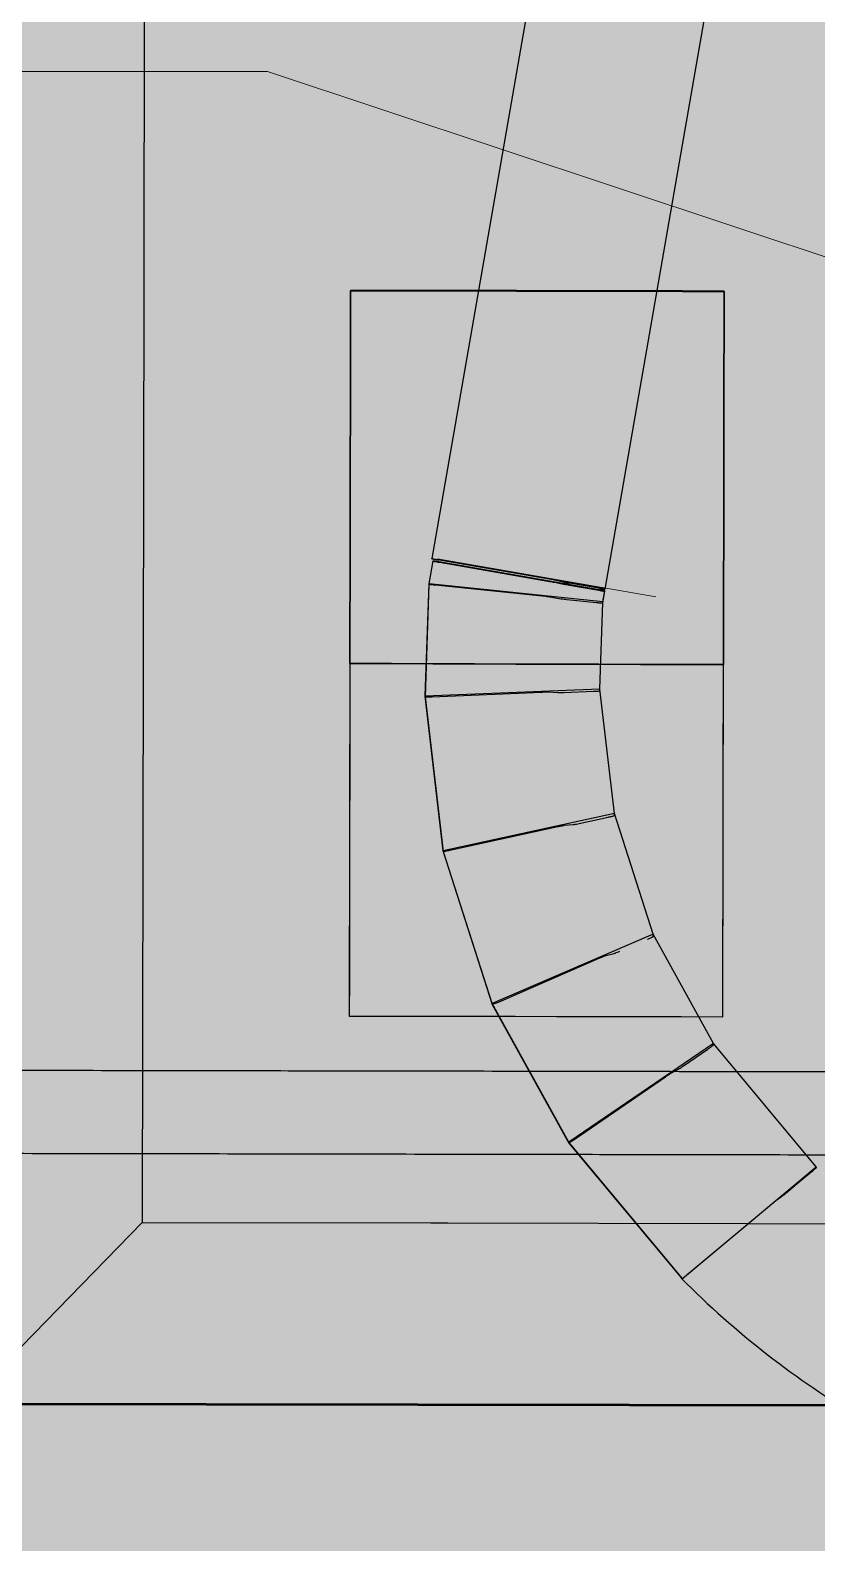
# Model space of a CAD drawing. Header units: metres. Extents: x -1161 to -1081, y 0 to 563.
# Drawn here: x -1117.852 to -1115.953, y 509.23 to 512.882 of the extents above; entities that cross this region are included whole.
import ezdxf

# ---------------------------------------------------------------- set-up
doc = ezdxf.new("R2010")
doc.units = ezdxf.units.M
doc.linetypes.add('JacobsDash', pattern=[0.0045, 0.003, -0.0015])
for name, color, linetype, lineweight in [('A-DETL', 7, 'Continuous', 13), ('A-DETL-GENF', 7, 'Continuous', 9), ('A-FLOR', 7, 'Continuous', 50), ('A-FLOR-HDLN', 7, 'JacobsDash', 18), ('A-GENM', 7, 'Continuous', 35), ('G-ANNO-TEXT', 7, 'Continuous', 9), ('S-BEAM', 7, 'Continuous', 50)]:
    doc.layers.add(name, color=color, linetype=linetype, lineweight=lineweight)

# ---------------------------------------------------------------- blocks, each defined once
blk = doc.blocks.new('Top of Pavement - RL A - Top of Pavement - RL A-68818558-DRG-2873121 - DECK SLAB GENERAL ARRANGEMENT PLAN')
at = {"layer": 'A-GENM', "color": 9, "lineweight": 25, "true_color": 0xbebebe}
for points, knots in [([(106.3553, 10.5881), (106.3057, 10.776), (106.2003, 11.1754), (106.0391, 11.7864), (105.8996, 12.3152), (105.7879, 12.7383), (105.7162, 13.0103), (105.6723, 13.1765), (105.6564, 13.2369)], [0.44596239, 0.44596239, 0.44596239, 0.44596239, 0.45, 0.45454545, 0.45909091, 0.46136364, 0.46363636, 0.46493463, 0.46493463, 0.46493463, 0.46493463]), ([(105.4563, 13.2119), (105.4742, 13.1437), (105.5202, 12.9698), (105.594, 12.69), (105.7056, 12.267), (105.8451, 11.7381), (106.0126, 11.1035), (106.1576, 10.5538), (106.2469, 10.2156), (106.2803, 10.089)], [0.53489794, 0.53489794, 0.53489794, 0.53489794, 0.53636364, 0.53863636, 0.54090909, 0.54545455, 0.55, 0.55454545, 0.55726704, 0.55726704, 0.55726704, 0.55726704]), ([(110.3333, -4.4877), (110.2974, -4.3517), (110.2057, -4.0041), (110.0581, -3.445), (109.8906, -2.8102), (109.7232, -2.1755), (109.5557, -1.5407), (109.4161, -1.0118), (109.3044, -0.5886), (109.2207, -0.2712), (109.1369, 0.0461), (109.0253, 0.4693), (108.8858, 0.9981), (108.7183, 1.6327), (108.5509, 2.2673), (108.3834, 2.9019), (108.216, 3.5365), (108.0485, 4.1711), (107.8811, 4.8057), (107.7136, 5.4403), (107.5462, 6.0749), (107.3787, 6.7095), (107.2392, 7.2383), (107.1276, 7.6614), (107.0438, 7.9787), (106.9601, 8.296), (106.8485, 8.7191), (106.7089, 9.2479), (106.5415, 9.8825), (106.4237, 10.3291), (106.3617, 10.564), (106.3555, 10.5875)], [0.3379871, 0.3379871, 0.3379871, 0.3379871, 0.3409091, 0.3454545, 0.35, 0.3545455, 0.3590909, 0.3636364, 0.3659091, 0.3681818, 0.3704545, 0.3727273, 0.3772727, 0.3818182, 0.3863636, 0.3909091, 0.3954545, 0.4, 0.4045455, 0.4090909, 0.4136364, 0.4181818, 0.4227273, 0.425, 0.4272727, 0.4295455, 0.4318182, 0.4363636, 0.4409091, 0.4454545, 0.4459581, 0.4459581, 0.4459581, 0.4459581]), ([(106.2803, 10.0889), (106.3027, 10.0041), (106.3809, 9.7077), (106.5149, 9.1997), (106.6545, 8.6709), (106.7518, 8.3021), (106.7933, 8.1448), (106.8069, 8.0933)], [0.55726736, 0.55726736, 0.55726736, 0.55726736, 0.55909091, 0.56363636, 0.56818182, 0.57045455, 0.57156157, 0.57156157, 0.57156157, 0.57156157])]:
    blk.add_open_spline(points, degree=3, knots=knots, dxfattribs=at)
blk = doc.blocks.new('T2DPAA-T2D-C3S-RS-M3D-100334_rvt-1-DRG-2873121 - DECK SLAB GENERAL ARRANGEMENT PLAN')
at = {"layer": 'A-GENM', "color": 254, "lineweight": 25, "true_color": 0xd1d1d1}
for p, q in [((-1117.5764, 513.1209), (-1117.5778, 512.2614)), ((-1117.5778, 512.2607), (-1117.5813, 510.0033)), ((-1117.0784, 512.2526), (-1117.0815, 510.5016)), ((-1116.9782, 512.2535), (-1117.0783, 512.2536)), ((-1116.878, 512.2533), (-1116.9781, 512.2535)), ((-1116.7778, 512.2531), (-1116.8779, 512.2533)), ((-1116.6777, 512.2529), (-1116.7777, 512.2531)), ((-1116.5775, 512.2527), (-1116.6775, 512.2529)), ((-1116.4774, 512.2526), (-1116.5772, 512.2527)), ((-1116.3772, 512.2524), (-1116.477, 512.2526)), ((-1116.2771, 512.2522), (-1116.3768, 512.2524)), ((-1116.1769, 512.252), (-1116.2766, 512.2522)), ((-1116.1795, 510.5), (-1116.1764, 512.251)), ((-1117.0815, 510.5016), (-1116.5804, 510.5007)), ((-1116.58, 510.5007), (-1116.1795, 510.5)), ((-1117.5813, 510.0033), (-1118.4713, 509.0911)), ((-1117.5813, 510.0033), (-1116.8847, 510.002)), ((-1116.8846, 510.002), (-1116.8441, 510.002)), ((-1116.8435, 510.002), (-1116.1169, 510.0007))]:
    blk.add_line(p, q, dxfattribs=at)
at = {"layer": 'A-GENM', "color": 253, "lineweight": 25, "true_color": 0xa3a3a3}
for p, q in [((-1117.0785, 512.1526), (-1117.0784, 512.2526)), ((-1117.0784, 512.2526), (-1116.9781, 512.2525)), ((-1116.9781, 512.2525), (-1116.8779, 512.2523)), ((-1116.8779, 512.2523), (-1116.7777, 512.2521)), ((-1116.7777, 512.2521), (-1116.6775, 512.2519)), ((-1116.6775, 512.2519), (-1116.5773, 512.2517)), ((-1116.5773, 512.2517), (-1116.477, 512.2516)), ((-1116.477, 512.2516), (-1116.3768, 512.2514)), ((-1116.3768, 512.2514), (-1116.2766, 512.2512)), ((-1116.2766, 512.2512), (-1116.1764, 512.251)), ((-1116.1764, 512.251), (-1116.1765, 512.1509)), ((-1117.0787, 512.0526), (-1117.0785, 512.1526)), ((-1116.1765, 512.1509), (-1116.1767, 512.0508)), ((-1117.0789, 511.9526), (-1117.0787, 512.0526)), ((-1116.1767, 512.0508), (-1116.1769, 511.9507)), ((-1117.0791, 511.8526), (-1117.0789, 511.9526)), ((-1116.1769, 511.9507), (-1116.1771, 511.8506)), ((-1117.0793, 511.7526), (-1117.0791, 511.8526)), ((-1116.1771, 511.8506), (-1116.1773, 511.7505)), ((-1117.0794, 511.6526), (-1117.0793, 511.7526)), ((-1116.1773, 511.7505), (-1116.1774, 511.6504)), ((-1117.0796, 511.5526), (-1117.0794, 511.6526)), ((-1116.1774, 511.6504), (-1116.1776, 511.5503)), ((-1117.0798, 511.4526), (-1117.0796, 511.5526)), ((-1116.1776, 511.5503), (-1116.1778, 511.4501)), ((-1117.08, 511.3526), (-1117.0798, 511.4526)), ((-1116.1778, 511.4501), (-1116.178, 511.35)), ((-1116.9797, 511.3524), (-1117.08, 511.3526)), ((-1116.8795, 511.3521), (-1116.9797, 511.3524)), ((-1116.7793, 511.3518), (-1116.8795, 511.3521)), ((-1116.6791, 511.3515), (-1116.7793, 511.3518)), ((-1116.5789, 511.3512), (-1116.6791, 511.3515)), ((-1116.4786, 511.3509), (-1116.5789, 511.3512)), ((-1116.3784, 511.3506), (-1116.4786, 511.3509)), ((-1116.2782, 511.3503), (-1116.3784, 511.3506)), ((-1116.178, 511.35), (-1116.2782, 511.3503))]:
    blk.add_line(p, q, dxfattribs=at)
at = {"layer": 'A-GENM', "color": 9, "lineweight": 25, "true_color": 0xbebebe}
for p, q in [((-1117.0784, 512.2526), (-1117.0785, 512.1526)), ((-1116.9782, 512.2535), (-1117.0783, 512.2536)), ((-1116.878, 512.2533), (-1116.9781, 512.2535)), ((-1116.7778, 512.2531), (-1116.8779, 512.2533)), ((-1116.6777, 512.2529), (-1116.7777, 512.2531)), ((-1116.5775, 512.2527), (-1116.6775, 512.2529)), ((-1116.4774, 512.2526), (-1116.5772, 512.2527)), ((-1116.3772, 512.2524), (-1116.477, 512.2526)), ((-1116.2771, 512.2522), (-1116.3768, 512.2524)), ((-1116.1769, 512.252), (-1116.2766, 512.2522)), ((-1116.1765, 512.1509), (-1116.1764, 512.251)), ((-1117.0785, 512.1526), (-1117.0787, 512.0526)), ((-1116.1767, 512.0508), (-1116.1765, 512.1509)), ((-1117.0787, 512.0526), (-1117.0789, 511.9526)), ((-1117.0789, 511.9526), (-1117.0791, 511.8526)), ((-1117.0791, 511.8526), (-1117.0793, 511.7526))]:
    blk.add_line(p, q, dxfattribs=at)
at = {"layer": 'A-GENM', "color": 254, "lineweight": 25, "true_color": 0xcfcfcf}
blk.add_line((-1116.1169, 510.0007), (-1114.7962, 509.9983), dxfattribs=at)
at = {"layer": 'A-GENM', "color": 9, "lineweight": 25, "true_color": 0xbebebe, "flags": 128}
for points in [[(-1117.0784, 512.2526), (-1117.0785, 512.1526), (-1117.0787, 512.0526), (-1117.0789, 511.9526), (-1117.0791, 511.8526), (-1117.0793, 511.7526), (-1117.0794, 511.6526), (-1117.0796, 511.5526), (-1117.0798, 511.4526), (-1117.08, 511.3526)], [(-1117.0784, 512.2536), (-1117.0784, 512.2531), (-1117.0784, 512.2526)], [(-1116.1764, 512.251), (-1116.2766, 512.2512), (-1116.3768, 512.2514), (-1116.477, 512.2516), (-1116.5773, 512.2517), (-1116.6775, 512.2519), (-1116.7777, 512.2521), (-1116.8779, 512.2523), (-1116.9781, 512.2525), (-1117.0784, 512.2526)], [(-1116.178, 511.35), (-1116.1778, 511.4501), (-1116.1776, 511.5503), (-1116.1774, 511.6504), (-1116.1773, 511.7505), (-1116.1771, 511.8506), (-1116.1769, 511.9507), (-1116.1767, 512.0508), (-1116.1765, 512.1509), (-1116.1764, 512.251)], [(-1116.1764, 512.251), (-1116.1764, 512.2515), (-1116.1764, 512.252)], [(-1116.178, 511.35), (-1116.1778, 511.4501), (-1116.1776, 511.5503), (-1116.1774, 511.6504), (-1116.1773, 511.7505), (-1116.1771, 511.8506), (-1116.1769, 511.9507), (-1116.1767, 512.0508)], [(-1117.0793, 511.7526), (-1117.0794, 511.6526), (-1117.0796, 511.5526), (-1117.0798, 511.4526), (-1117.08, 511.3526)], [(-1117.08, 511.3526), (-1117.0801, 511.2581), (-1117.0803, 511.1635), (-1117.0805, 511.069), (-1117.0806, 510.9744), (-1117.0808, 510.8799), (-1117.081, 510.7853), (-1117.0811, 510.6908), (-1117.0813, 510.5962), (-1117.0815, 510.5016)], [(-1117.08, 511.3526), (-1116.9797, 511.3524), (-1116.8795, 511.3521), (-1116.7793, 511.3518), (-1116.6791, 511.3515), (-1116.5789, 511.3512), (-1116.4786, 511.3509), (-1116.3784, 511.3506), (-1116.2782, 511.3503), (-1116.178, 511.35)], [(-1116.1795, 510.5), (-1116.1793, 510.5945), (-1116.1791, 510.6889), (-1116.179, 510.7834), (-1116.1788, 510.8778), (-1116.1786, 510.9723), (-1116.1785, 511.0667), (-1116.1783, 511.1611), (-1116.1781, 511.2556), (-1116.178, 511.35)], [(-1117.0815, 510.5016), (-1116.9813, 510.5015), (-1116.881, 510.5013), (-1116.7808, 510.5011), (-1116.6806, 510.5009), (-1116.5804, 510.5007)], [(-1116.58, 510.5007), (-1116.4801, 510.5006), (-1116.3799, 510.5004), (-1116.2797, 510.5002), (-1116.1795, 510.5)]]:
    blk.add_lwpolyline(points, dxfattribs=at)
at = {"layer": 'A-GENM', "color": 253, "lineweight": 25, "true_color": 0xa3a3a3, "rotation": 75.11694444444437}
blk.add_blockref('Top of Pavement - RL A - Top of Pavement - RL A-68818558-DRG-2873121 - DECK SLAB GENERAL ARRANGEMENT PLAN', (-1134.0578, 404.8616), dxfattribs=at)
blk = doc.blocks.new('kerb 4B_2 - kerb 4B_2-6314758-DRG-2873121 - DECK SLAB GENERAL ARRANGEMENT PLAN')
at = {"layer": 'A-FLOR', "lineweight": 25}
for p, q in [((242.4026, 1213.8647), (207.5752, 1210.8177)), ((207.6106, 1210.3942), (220.9691, 1211.5629)), ((207.5134, 1210.8083), (207.2479, 1210.7475)), ((207.2494, 1210.7477), (207.5144, 1210.8084)), ((207.5144, 1210.8084), (207.5134, 1210.8083)), ((207.5144, 1210.8084), (207.5701, 1210.8133)), ((207.5802, 1210.3916), (207.5144, 1210.8084)), ((207.5157, 1210.7923), (207.5575, 1210.5292)), ((207.5701, 1210.8133), (207.5698, 1210.8132)), ((207.6068, 1210.394), (207.5701, 1210.8133)), ((207.5711, 1210.7971), (207.5944, 1210.5325)), ((207.5746, 1210.8177), (207.5752, 1210.8177)), ((207.5752, 1210.8177), (207.6123, 1210.3944)), ((207.5995, 1210.5342), (207.5759, 1210.8015)), ((207.2479, 1210.7475), (206.8986, 1210.6093)), ((206.9002, 1210.6096), (207.2494, 1210.7477)), ((207.2494, 1210.7477), (207.2488, 1210.7476)), ((207.3747, 1210.3445), (207.2494, 1210.7477)), ((207.2524, 1210.732), (207.3318, 1210.4775)), ((206.8986, 1210.6093), (206.5719, 1210.4002)), ((206.5739, 1210.4007), (206.9002, 1210.6096)), ((206.9002, 1210.6096), (206.8989, 1210.6094)), ((207.093, 1210.2332), (206.9002, 1210.6096)), ((206.9056, 1210.5948), (207.0278, 1210.3573)), ((207.5597, 1210.5135), (207.5613, 1210.4914)), ((207.5957, 1210.5166), (207.597, 1210.4946)), ((207.6017, 1210.496), (207.6008, 1210.5182)), ((207.3363, 1210.4623), (207.3401, 1210.4407)), ((207.5634, 1210.4769), (207.5746, 1210.4059)), ((207.5983, 1210.48), (207.6045, 1210.4085)), ((207.6092, 1210.4091), (207.6029, 1210.4813)), ((207.3442, 1210.4267), (207.3655, 1210.3579)), ((206.5719, 1210.4002), (206.2961, 1210.1356)), ((206.2978, 1210.1358), (206.5739, 1210.4007)), ((206.5739, 1210.4007), (206.5719, 1210.4002)), ((206.8357, 1210.0684), (206.5739, 1210.4007)), ((207.3747, 1210.3445), (207.5785, 1210.3913)), ((207.5771, 1210.3912), (207.6059, 1210.3937)), ((207.5779, 1210.3913), (207.5802, 1210.3916)), ((207.5792, 1210.3914), (207.5802, 1210.3916)), ((207.5802, 1210.3916), (207.6068, 1210.394)), ((207.6059, 1210.3937), (207.6068, 1210.394)), ((206.5815, 1210.3873), (206.7473, 1210.1777)), ((207.0347, 1210.343), (207.0418, 1210.3228)), ((207.093, 1210.2332), (207.3747, 1210.3445)), ((207.3703, 1210.3438), (207.3747, 1210.3445)), ((207.0482, 1210.3096), (207.0811, 1210.2455)), ((206.8357, 1210.0684), (207.093, 1210.2332)), ((207.0882, 1210.2322), (207.093, 1210.2332)), ((206.2961, 1210.1356), (206.0504, 1209.7881)), ((206.0514, 1209.7874), (206.2978, 1210.1358)), ((206.2978, 1210.1358), (206.2961, 1210.1356)), ((206.6183, 1209.8598), (206.2978, 1210.1358)), ((206.7568, 1210.165), (206.7669, 1210.1468)), ((206.308, 1210.1249), (206.5108, 1209.9508)), ((206.6183, 1209.8598), (206.8357, 1210.0684)), ((206.8299, 1210.0668), (206.8357, 1210.0684)), ((206.5226, 1209.9403), (206.5363, 1209.9255)), ((206.5471, 1209.9159), (206.6018, 1209.8689)), ((206.3944, 1209.5432), (206.6183, 1209.8598)), ((206.6134, 1209.8592), (206.6183, 1209.8598)), ((206.1606, 1209.7085), (206.3944, 1209.5432)), ((206.2794, 1209.6236), (206.2207, 1209.6651)), ((206.3033, 1209.6054), (206.2921, 1209.6145)), ((206.3778, 1209.5521), (206.3427, 1209.5769)), ((206.3944, 1209.5432), (206.3902, 1209.5435))]:
    blk.add_line(p, q, dxfattribs=at)
at = {"layer": 'A-FLOR', "color": 250, "lineweight": 25, "true_color": 0x151515}
for p, q in [((206.0504, 1209.7881), (206.0492, 1209.7864)), ((206.0492, 1209.7864), (206.0506, 1209.7863)), ((206.0506, 1209.7863), (206.1606, 1209.7085)), ((206.2207, 1209.6651), (206.062, 1209.7771)), ((206.3075, 1209.602), (206.3033, 1209.6054)), ((206.3427, 1209.5769), (206.3192, 1209.5935))]:
    blk.add_line(p, q, dxfattribs=at)
at = {"layer": 'A-FLOR', "lineweight": 25, "flags": 128}
for points in [[(207.5698, 1210.8132), (207.5698, 1210.8128), (207.5699, 1210.8116), (207.57, 1210.8096), (207.5702, 1210.8071), (207.5705, 1210.804), (207.5708, 1210.8006), (207.5711, 1210.7971)], [(207.5944, 1210.5325), (207.5947, 1210.5288), (207.595, 1210.5253), (207.5952, 1210.5222), (207.5955, 1210.5196), (207.5956, 1210.5177), (207.5957, 1210.5166)], [(207.597, 1210.4946), (207.5971, 1210.4936), (207.5972, 1210.4918), (207.5974, 1210.4895), (207.5977, 1210.4866), (207.598, 1210.4834), (207.5983, 1210.48)], [(207.6045, 1210.4085), (207.6048, 1210.4052), (207.6051, 1210.4021), (207.6053, 1210.3993), (207.6055, 1210.3969), (207.6057, 1210.3952), (207.6058, 1210.3941), (207.6059, 1210.3937)], [(206.2921, 1209.6145), (206.2913, 1209.6151), (206.2898, 1209.6162), (206.2878, 1209.6177), (206.2852, 1209.6195), (206.2824, 1209.6215), (206.2794, 1209.6236)], [(206.3902, 1209.5435), (206.3898, 1209.5437), (206.3889, 1209.5444), (206.3874, 1209.5454), (206.3854, 1209.5467), (206.3831, 1209.5484), (206.3805, 1209.5502), (206.3778, 1209.5521)]]:
    blk.add_lwpolyline(points, dxfattribs=at)
at = {"layer": 'A-FLOR', "color": 250, "lineweight": 25, "true_color": 0x151515, "flags": 128}
for points in [[(206.062, 1209.7771), (206.0592, 1209.7791), (206.0565, 1209.7811), (206.054, 1209.7828), (206.0519, 1209.7843), (206.0504, 1209.7855), (206.0495, 1209.7862), (206.0492, 1209.7864)], [(206.3192, 1209.5935), (206.3164, 1209.5955), (206.3138, 1209.5974), (206.3115, 1209.599), (206.3096, 1209.6004), (206.3082, 1209.6014), (206.3075, 1209.602)]]:
    blk.add_lwpolyline(points, dxfattribs=at)
at = {"layer": 'A-FLOR', "lineweight": 25}
for centre, start_param, end_param in [((207.5759, 1210.8027), 0.000018, 1.655868), ((207.5995, 1210.5329), 3.318459, 4.797461), ((207.603, 1210.4813), 0.176867, 1.570796), ((207.6093, 1210.4091), 1.570796, 3.141593)]:
    blk.add_ellipse(centre, major_axis=(-0.0013, 0.0149), ratio=0.008576, start_param=start_param, end_param=end_param, dxfattribs=at)
for points, knots in [([(207.5134, 1210.8083), (207.5133, 1210.8083), (207.5134, 1210.8072), (207.514, 1210.8029), (207.5148, 1210.7976), (207.5154, 1210.794), (207.5157, 1210.7923)], [0, 0, 0, 0, 0.285714, 0.571429, 0.785714, 1, 1, 1, 1]), ([(207.2479, 1210.7475), (207.2479, 1210.7474), (207.2481, 1210.7463), (207.2493, 1210.7422), (207.2508, 1210.737), (207.2518, 1210.7336), (207.2524, 1210.732)], [0, 0, 0, 0, 0.285714, 0.571429, 0.785714, 1, 1, 1, 1]), ([(206.8986, 1210.6093), (206.8985, 1210.6093), (206.899, 1210.6083), (206.9008, 1210.6044), (206.9032, 1210.5996), (206.9048, 1210.5964), (206.9056, 1210.5948)], [0, 0, 0, 0, 0.285714, 0.571429, 0.785714, 1, 1, 1, 1]), ([(207.5575, 1210.5292), (207.5576, 1210.528), (207.558, 1210.5256), (207.5586, 1210.5221), (207.559, 1210.5189), (207.5595, 1210.5154), (207.5597, 1210.5139), (207.5597, 1210.5135)], [0, 0, 0, 0, 0.166667, 0.333333, 0.5, 0.666667, 1, 1, 1, 1]), ([(207.3318, 1210.4775), (207.3322, 1210.4764), (207.3329, 1210.474), (207.334, 1210.4706), (207.3349, 1210.4675), (207.3358, 1210.4642), (207.3362, 1210.4627), (207.3363, 1210.4623)], [0, 0, 0, 0, 0.166667, 0.333333, 0.5, 0.666667, 1, 1, 1, 1]), ([(206.5719, 1210.4002), (206.5719, 1210.4001), (206.5725, 1210.3992), (206.575, 1210.3958), (206.5782, 1210.3915), (206.5804, 1210.3887), (206.5815, 1210.3873)], [0.0086649, 0.0086649, 0.0086649, 0.0086649, 0.2857143, 0.5714286, 0.7857143, 1, 1, 1, 1]), ([(207.5746, 1210.4059), (207.5748, 1210.4048), (207.5751, 1210.4026), (207.5756, 1210.3994), (207.5761, 1210.3966), (207.5766, 1210.3935), (207.577, 1210.3915), (207.5771, 1210.3912), (207.5771, 1210.3912)], [0, 0, 0, 0, 0.142857, 0.285714, 0.428571, 0.571429, 0.857143, 1, 1, 1, 1]), ([(207.0278, 1210.3573), (207.0283, 1210.3562), (207.0294, 1210.354), (207.031, 1210.3508), (207.0324, 1210.3479), (207.034, 1210.3448), (207.0346, 1210.3434), (207.0347, 1210.343)], [0, 0, 0, 0, 0.166667, 0.333333, 0.5, 0.666667, 1, 1, 1, 1]), ([(207.3655, 1210.3579), (207.3659, 1210.3569), (207.3665, 1210.3548), (207.3675, 1210.3517), (207.3684, 1210.349), (207.3694, 1210.346), (207.3701, 1210.3441), (207.3702, 1210.3438), (207.3703, 1210.3438)], [0, 0, 0, 0, 0.142857, 0.285714, 0.428571, 0.571429, 0.857143, 1, 1, 1, 1]), ([(207.0811, 1210.2455), (207.0816, 1210.2445), (207.0826, 1210.2425), (207.0841, 1210.2396), (207.0854, 1210.2371), (207.0869, 1210.2343), (207.0879, 1210.2325), (207.0882, 1210.2322), (207.0882, 1210.2322)], [0, 0, 0, 0, 0.142857, 0.285714, 0.428571, 0.571429, 0.857143, 1, 1, 1, 1]), ([(206.7473, 1210.1777), (206.748, 1210.1767), (206.7496, 1210.1748), (206.7517, 1210.172), (206.7537, 1210.1695), (206.7557, 1210.1667), (206.7566, 1210.1654), (206.7568, 1210.165)], [0, 0, 0, 0, 0.166667, 0.333333, 0.5, 0.666667, 1, 1, 1, 1]), ([(206.2961, 1210.1356), (206.2961, 1210.1355), (206.2968, 1210.1348), (206.3, 1210.1319), (206.304, 1210.1284), (206.3067, 1210.1261), (206.308, 1210.1249)], [0.010773, 0.010773, 0.010773, 0.010773, 0.2857143, 0.5714286, 0.7857143, 1, 1, 1, 1]), ([(206.8202, 1210.0785), (206.8209, 1210.0776), (206.8223, 1210.0758), (206.8243, 1210.0733), (206.8261, 1210.0711), (206.8282, 1210.0686), (206.8295, 1210.0671), (206.8299, 1210.0668), (206.8299, 1210.0668)], [0, 0, 0, 0, 0.142857, 0.285714, 0.428571, 0.571429, 0.857143, 1, 1, 1, 1]), ([(206.5108, 1209.9508), (206.5117, 1209.95), (206.5136, 1209.9484), (206.5162, 1209.9461), (206.5186, 1209.944), (206.5212, 1209.9417), (206.5223, 1209.9406), (206.5226, 1209.9403)], [0, 0, 0, 0, 0.166667, 0.333333, 0.5, 0.666667, 1, 1, 1, 1]), ([(206.6017, 1209.8689), (206.6026, 1209.8681), (206.6043, 1209.8667), (206.6067, 1209.8646), (206.6089, 1209.8627), (206.6114, 1209.8607), (206.613, 1209.8594), (206.6134, 1209.8592), (206.6134, 1209.8592)], [0, 0, 0, 0, 0.142857, 0.285714, 0.428571, 0.571429, 0.857143, 1, 1, 1, 1])]:
    blk.add_open_spline(points, degree=3, knots=knots, dxfattribs=at)
for points in [[(207.5613, 1210.4914), (207.5613, 1210.491), (207.5616, 1210.4892), (207.5623, 1210.4838), (207.563, 1210.4792), (207.5634, 1210.4769)], [(207.3401, 1210.4407), (207.3402, 1210.4404), (207.3406, 1210.4385), (207.3422, 1210.4333), (207.3435, 1210.4289), (207.3442, 1210.4267)], [(207.0418, 1210.3228), (207.042, 1210.3224), (207.0427, 1210.3207), (207.0451, 1210.3158), (207.0472, 1210.3117), (207.0482, 1210.3096)], [(206.2961, 1210.1356), (206.2961, 1210.1356), (206.2961, 1210.1356), (206.2961, 1210.1356)], [(206.7669, 1210.1468), (206.7671, 1210.1464), (206.7681, 1210.1449), (206.7714, 1210.1406), (206.7742, 1210.1369), (206.7757, 1210.1351)], [(206.5363, 1209.9255), (206.5366, 1209.9253), (206.5379, 1209.924), (206.5419, 1209.9204), (206.5454, 1209.9174), (206.5471, 1209.9159)]]:
    blk.add_open_spline(points, degree=3, dxfattribs=at)
at = {"layer": 'A-FLOR-HDLN', "color": 250, "lineweight": 25, "true_color": 0x151515}
blk.add_line((206.0492, 1209.7864), (206.0492, 1209.7864), dxfattribs=at)
at = {"layer": 'A-FLOR-HDLN', "lineweight": 25}
blk.add_open_spline([(206.2961, 1210.1356), (206.2961, 1210.1356), (206.2961, 1210.1356), (206.2961, 1210.1356)], degree=3, dxfattribs=at)

msp = doc.modelspace()

# ---------------------------------------------------------------- hatches: boundary and pattern name
at = {"layer": 'A-DETL-GENF', "true_color": 0xc0c0c0, "transparency": 33554624}
h = msp.add_hatch(color=9, dxfattribs=at)
h.paths.add_polyline_path([(-1111.4068, 507.6833), (-1111.4038, 509.3104), (-1115.8427, 509.5292), (-1115.9672, 509.6084), (-1116.0843, 509.6947), (-1116.1785, 509.7729), (-1116.2782, 509.8688), (-1115.9515, 510.1359), (-1115.8802, 510.0721), (-1115.8383, 510.0373), (-1111.9939, 509.8934), (-1111.8511, 509.8074), (-1111.7031, 509.7308), (-1111.5505, 509.6639), (-1111.3939, 509.607), (-1105.4244, 543.8703), (-1105.0297, 543.8889), (-1105.0437, 546.0535), (-1135.8197, 546.0535), (-1135.8232, 544.1752), (-1141.7908, 509.9228), (-1142.1676, 509.9226), (-1142.1716, 507.7407), (-1111.7207, 507.6839)])
h.paths.add_polyline_path([(-1141.9428, 509.9086), (-1141.9428, 509.9086), (-1141.8958, 509.9086)])
h.paths.add_polyline_path([(-1113.0758, 510.4344), (-1113.5295, 511.0763), (-1112.9817, 510.9822), (-1113.0494, 510.5882)])
h.paths.add_polyline_path([(-1114.5522, 511.4141), (-1114.5522, 511.4142), (-1114.5522, 511.4142)])
h.paths.add_polyline_path([(-1114.5522, 511.4141), (-1114.5522, 511.4142), (-1114.5522, 511.4142)])
h.paths.add_polyline_path([(-1114.5522, 511.4142), (-1114.5522, 511.4142), (-1114.5548, 511.4883)])
h.paths.add_polyline_path([(-1116.9781, 512.2536), (-1116.9781, 512.2536), (-1116.9781, 512.4315)])
h.paths.add_polyline_path([(-1115.0674, 515.8749), (-1115.1233, 515.8783), (-1115.1771, 515.894), (-1115.2259, 515.9213), (-1115.2675, 515.9588), (-1115.2997, 516.0046), (-1115.3209, 516.0564), (-1115.3301, 516.1116), (-1115.3267, 516.1675), (-1115.311, 516.2212), (-1115.2837, 516.2701), (-1115.2462, 516.3117), (-1115.2004, 516.3439), (-1115.1486, 516.3651), (-1115.0934, 516.3743), (-1115.0375, 516.3709), (-1114.9838, 516.3552), (-1114.9349, 516.3279), (-1114.8933, 516.2904), (-1114.8611, 516.2446), (-1114.8399, 516.1928), (-1114.8308, 516.1376), (-1114.8341, 516.0817), (-1114.8499, 516.028), (-1114.8771, 515.9791), (-1114.9146, 515.9375), (-1114.9604, 515.9053), (-1115.0122, 515.8841)])
h.paths.add_polyline_path([(-1137.0676, 517.9372), (-1137.2404, 517.9646), (-1137.17, 518.409), (-1136.9972, 518.3817)])
h.paths.add_polyline_path([(-1115.8363, 519.4858), (-1116.5316, 519.4858), (-1116.5316, 520.4658), (-1115.5188, 520.4658), (-1115.6916, 519.4858)])
h.paths.add_polyline_path([(-1132.9721, 520.4137), (-1133.8993, 520.6601), (-1133.7199, 521.6724), (-1132.7564, 521.2255), (-1132.8746, 520.7806)])
h.paths.add_polyline_path([(-1124.1477, 521.9446), (-1124.2036, 521.9479), (-1124.2573, 521.9637), (-1124.3062, 521.9909), (-1124.3478, 522.0284), (-1124.38, 522.0742), (-1124.4012, 522.126), (-1124.4103, 522.1813), (-1124.4069, 522.2371), (-1124.3912, 522.2909), (-1124.3639, 522.3398), (-1124.3264, 522.3813), (-1124.2807, 522.4135), (-1124.2288, 522.4347), (-1124.1736, 522.4439), (-1124.1177, 522.4405), (-1124.064, 522.4248), (-1124.0151, 522.3975), (-1123.9735, 522.36), (-1123.9413, 522.3142), (-1123.9201, 522.2624), (-1123.911, 522.2072), (-1123.9144, 522.1513), (-1123.9301, 522.0976), (-1123.9574, 522.0487), (-1123.9948, 522.0071), (-1124.0406, 521.9749), (-1124.0924, 521.9537)])
h.paths.add_polyline_path([(-1110.154, 535.2026), (-1110.3264, 535.2326), (-1110.2491, 535.6759), (-1110.0767, 535.6459), (-1110.1405, 535.28)])
h.paths.add_polyline_path([(-1121.9534, 535.2613), (-1122.0093, 535.2655), (-1122.0627, 535.2821), (-1122.1112, 535.3101), (-1122.1522, 535.3482), (-1122.1838, 535.395), (-1122.2041, 535.4467), (-1122.2123, 535.502), (-1122.2081, 535.5579), (-1122.1915, 535.6113), (-1122.1635, 535.6598), (-1122.1253, 535.7008), (-1122.079, 535.7323), (-1122.0269, 535.7526), (-1121.9715, 535.7609), (-1121.9157, 535.7567), (-1121.8622, 535.7401), (-1121.8138, 535.7121), (-1121.7728, 535.6739), (-1121.7413, 535.6276), (-1121.7207, 535.5739), (-1121.7127, 535.5201), (-1121.7169, 535.4643), (-1121.7335, 535.4108), (-1121.7615, 535.3624), (-1121.7997, 535.3214), (-1121.8459, 535.2899), (-1121.8981, 535.2695), (-1121.925, 535.2655)])
h.paths.add_polyline_path([(-1132.0744, 541.518), (-1131.9775, 542.0653), (-1131.4302, 541.9684), (-1131.7649, 541.7344)])
h.paths.add_polyline_path([(-1108.9396, 542.3796), (-1108.9396, 542.3796), (-1109.1005, 542.4389)])
h.paths.add_polyline_path([(-1127.7567, 542.3791), (-1127.7567, 542.3796), (-1127.7567, 542.3796)])
h.paths.add_polyline_path([(-1125.0406, 542.3796), (-1125.0406, 542.3796), (-1125.0359, 542.3796)])
h.paths.add_polyline_path([(-1109.9652, 543.3779), (-1109.9652, 543.3779), (-1109.9652, 543.3941)])
h.paths.add_polyline_path([(-1114.5775, 543.3779), (-1114.5775, 543.3779), (-1114.6427, 543.3779)])
h.paths.add_polyline_path([(-1114.7136, 543.3779), (-1114.7136, 543.3779), (-1114.8848, 543.3779)])
h.paths.add_polyline_path([(-1114.6994, 543.3779), (-1114.6994, 543.3779), (-1114.7136, 543.3779)])
h.paths.add_polyline_path([(-1114.6852, 543.3779), (-1114.6852, 543.3779), (-1114.6994, 543.3779)])
h.paths.add_polyline_path([(-1115.2978, 543.3779), (-1115.2978, 543.3779), (-1115.3382, 543.3779)])
h.paths.add_polyline_path([(-1125.1849, 543.378), (-1125.1849, 543.378), (-1125.241, 543.378)])
h.paths.add_polyline_path([(-1125.1674, 543.378), (-1125.1674, 543.378), (-1125.1849, 543.378)])
h.paths.add_polyline_path([(-1127.0023, 543.378), (-1127.0023, 543.378), (-1127.0023, 543.3869)])
h.paths.add_polyline_path([(-1127.227, 543.378), (-1127.227, 543.378), (-1127.2365, 543.378)])
h.paths.add_polyline_path([(-1135.8562, 543.378), (-1135.8562, 543.378), (-1135.8562, 543.3908)])
h.paths.add_polyline_path([(-1109.5636, 543.5777), (-1109.5636, 543.5777), (-1109.4664, 543.5777)])
h.paths.add_polyline_path([(-1113.5623, 543.5777), (-1113.5623, 543.5777), (-1113.5359, 543.5777)])
h.paths.add_polyline_path([(-1113.6023, 543.5777), (-1113.6023, 543.5777), (-1113.5623, 543.5777)])
h.paths.add_polyline_path([(-1113.6432, 543.5777), (-1113.6432, 543.5777), (-1113.6023, 543.5777)])
h.paths.add_polyline_path([(-1113.6847, 543.5777), (-1113.6847, 543.5777), (-1113.6432, 543.5777)])
h.paths.add_polyline_path([(-1113.7268, 543.5777), (-1113.7268, 543.5777), (-1113.6847, 543.5777)])
h.paths.add_polyline_path([(-1113.7317, 543.5777), (-1113.7317, 543.5777), (-1113.7268, 543.5777)])
h.paths.add_polyline_path([(-1113.7692, 543.5777), (-1113.7692, 543.5777), (-1113.7657, 543.5777)])
h.paths.add_polyline_path([(-1115.2665, 543.5777), (-1115.2665, 543.5777), (-1115.1667, 543.5777)])
h.paths.add_polyline_path([(-1115.6955, 543.5777), (-1115.6955, 543.5777), (-1115.6955, 543.5777)])
h.paths.add_polyline_path([(-1117.3617, 543.5777), (-1117.3617, 543.5777), (-1117.3219, 543.5777)])
h.paths.add_polyline_path([(-1123.9205, 543.5778), (-1123.9205, 543.5778), (-1123.9121, 543.5778)])
h.paths.add_polyline_path([(-1123.8701, 543.5778), (-1123.8701, 543.5778), (-1123.8286, 543.5778)])
h.paths.add_polyline_path([(-1124.8468, 543.5778), (-1124.8468, 543.5778), (-1124.8434, 543.5778)])
h.paths.add_polyline_path([(-1124.5357, 543.5778), (-1124.5357, 543.5778), (-1124.5357, 543.5893)])
h.paths.add_polyline_path([(-1125.773, 543.5778), (-1125.773, 543.5778), (-1125.7272, 543.5778)])
h.paths.add_polyline_path([(-1134.3195, 543.5779), (-1134.3195, 543.5779), (-1134.2873, 543.5779)])
h.paths.add_polyline_path([(-1134.2648, 543.5779), (-1134.2648, 543.5779), (-1134.1429, 543.5779)])
h.paths.add_polyline_path([(-1134.5774, 543.5779), (-1134.5774, 543.5779), (-1134.5345, 543.5779)])
h.paths.add_polyline_path([(-1134.6205, 543.5779), (-1134.6205, 543.5779), (-1134.6078, 543.5779)])
h.paths.add_polyline_path([(-1127.5997, 543.9528), (-1127.5997, 543.9528), (-1127.5997, 543.9535)])
msp.add_hatch(color=9, dxfattribs=at).paths.add_polyline_path([(-1111.4038, 509.3104), (-1111.4033, 509.5528), (-1111.3939, 509.607), (-1111.5505, 509.6639), (-1111.7031, 509.7308), (-1111.8511, 509.8074), (-1111.9939, 509.8934), (-1115.8383, 510.0373), (-1115.8986, 510.0875), (-1115.9515, 510.1359), (-1116.2782, 509.8674), (-1116.178, 509.7725), (-1116.0664, 509.6804), (-1115.9599, 509.603), (-1115.8427, 509.5292), (-1111.4261, 509.3115)])

# ---------------------------------------------------------------- linework, layer by layer
at = {"layer": 'A-DETL', "color": 9, "lineweight": 9, "true_color": 0xc0c0c0}
msp.add_line((-1116.8686, 511.6052), (-1116.3415, 511.5138), dxfattribs=at)
at = {"layer": 'A-DETL', "lineweight": 25}
msp.add_arc((-1114.7695, 511.3607), 2.1229, 224.6762, 239.631, dxfattribs=at)
at = {"layer": 'G-ANNO-TEXT'}
for p, q in [((-1117.8272, 512.7817), (-1119.2233, 512.7817)), ((-1117.2792, 512.7817), (-1117.8272, 512.7817)), ((-1114.3821, 511.8189), (-1117.2792, 512.7817))]:
    msp.add_line(p, q, dxfattribs=at)
at = {"layer": 'S-BEAM', "color": 252, "true_color": 0x888888}
msp.add_line((-1125.4154, 509.5794), (-1115.8943, 509.5617), dxfattribs=at)

# ---------------------------------------------------------------- block references
at = {"lineweight": 5}
msp.add_blockref('T2DPAA-T2D-C3S-RS-M3D-100334_rvt-1-DRG-2873121 - DECK SLAB GENERAL ARRANGEMENT PLAN', (0, 0), dxfattribs=at)
at = {"layer": 'A-FLOR-HDLN', "lineweight": 25, "rotation": 75.11694444444437}
msp.add_blockref('kerb 4B_2 - kerb 4B_2-6314758-DRG-2873121 - DECK SLAB GENERAL ARRANGEMENT PLAN', (0, 0), dxfattribs=at)

doc.saveas('drawing.dxf')
